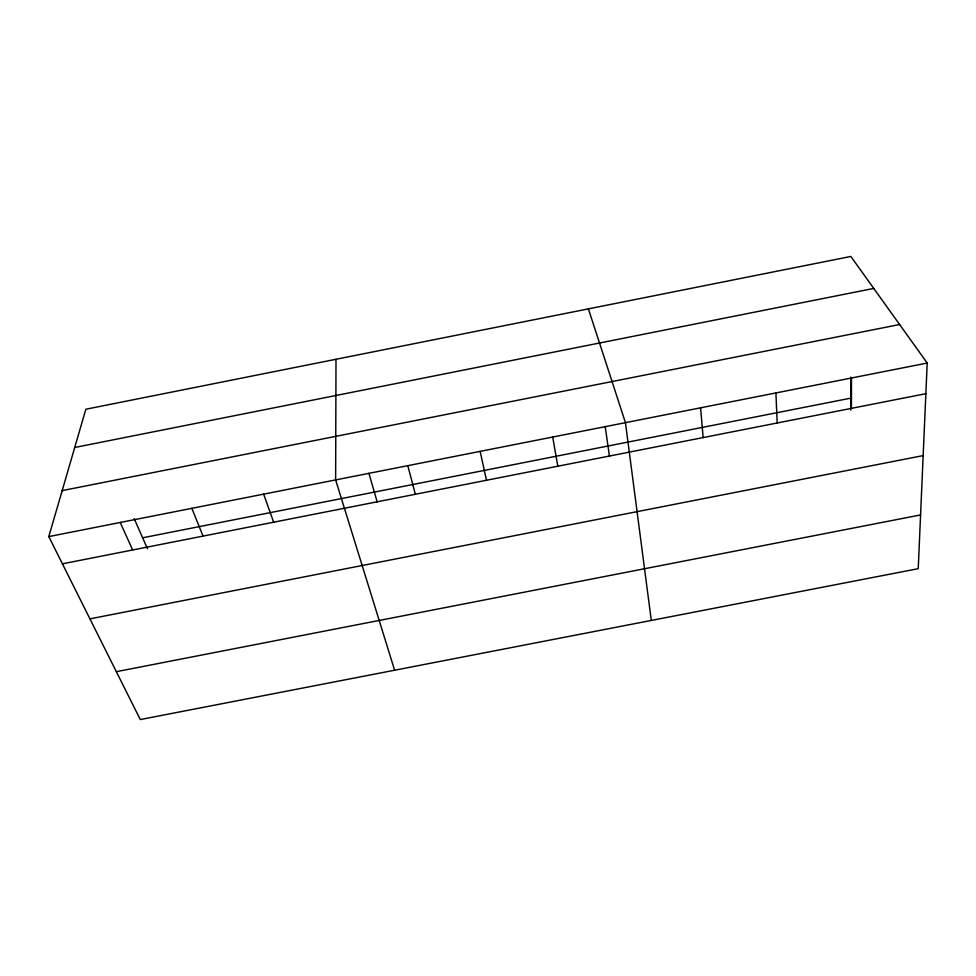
<?xml version="1.0" encoding="UTF-8"?>
<svg xmlns="http://www.w3.org/2000/svg" width="976" height="976" viewBox="0 0 976 976"><rect width="100%" height="100%" fill="white"/><g stroke="black" fill="none" stroke-linecap="round" stroke-linejoin="round"><path stroke-width="1.46" d="M850.767 410.115L850.779 377.053M851.426 408.358L851.462 378.017M336 359.278L335.634 479.924L394.621 670.231M927.2 363.048L918.233 568.666L140.288 719.556L48.8 536.593L85.851 409.237L850.852 256.444L927.2 363.048L48.8 536.593M74.725 447.496L873.752 288.432M62.171 490.623L899.604 324.52M142.642 537.8L850.767 398.147M62.415 563.823L925.87 393.694M89.938 618.857L923.162 455.597M116.351 671.683L920.575 514.938M120.231 522.477L132.651 549.988M134.188 518.646L147.449 548.671M191.845 508.325L203.057 536.117M263.642 494.149L273.646 522.209M588.394 308.867L625.445 422.669L651.297 620.443M368.904 473.226L377.273 502.225M407.797 465.662L415.361 494.283M480.155 451.363L486.487 480.265M552.709 437.041L557.808 466.211M605.205 426.536L609.488 456.475M700.573 407.822L703.147 437.577M775.92 392.938L777.189 422.986"/></g></svg>
